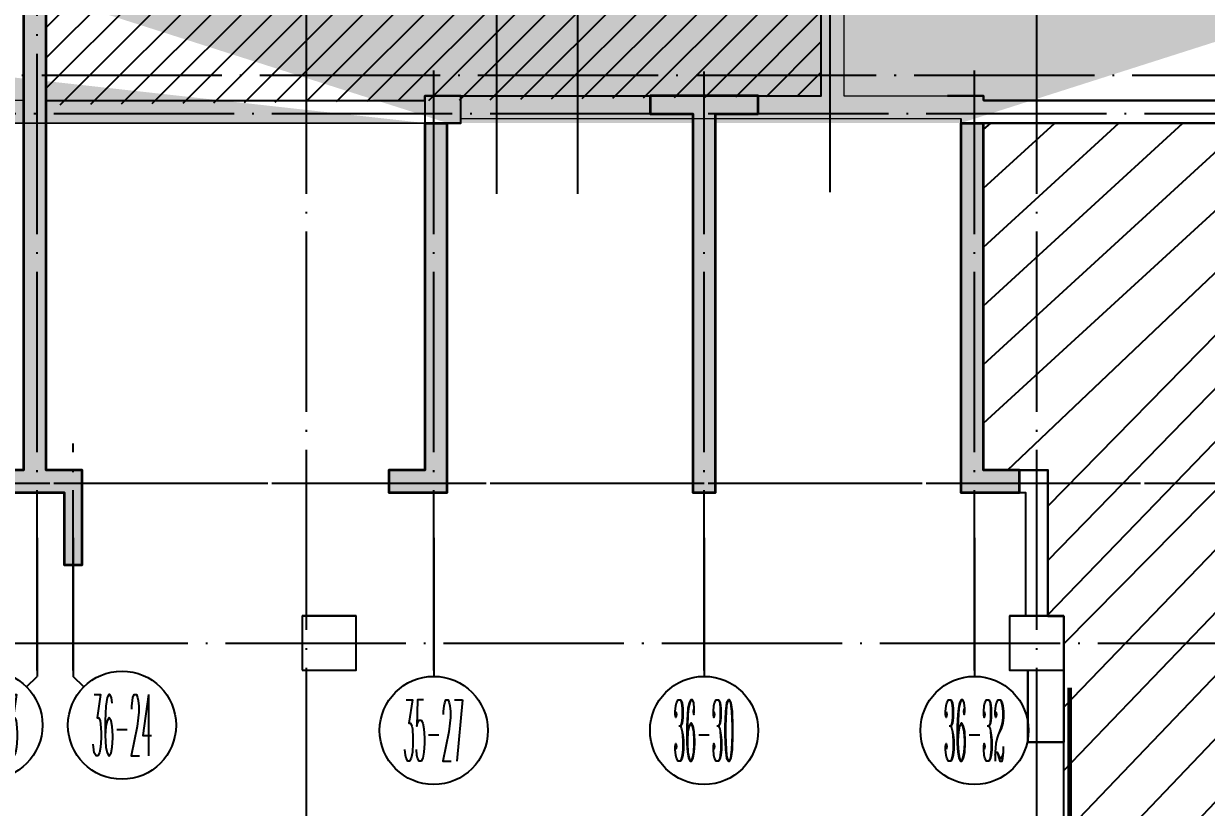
# Model space of a CAD drawing. Extents: x 115549 to 768939, y -502199 to 402497.
# Drawn here: x 417143 to 430266, y -378344 to -369650 of the extents above; entities that cross this region are included whole.
import ezdxf
from ezdxf.enums import TextEntityAlignment as Align

# ---------------------------------------------------------------- set-up
doc = ezdxf.new("R2010")
doc.units = 0
doc.header["$LTSCALE"] = 1000
doc.header["$MEASUREMENT"] = 0
doc.linetypes.add('DASH', pattern=[0.35, 0.25, -0.1])
doc.linetypes.add('DOTE', pattern=[2.4200000000000004, 2, -0.2, 0.02, -0.2])
for name, color, linetype in [('AXIS', 3, 'Continuous'), ('AXIS_TEXT', 7, 'Continuous'), ('COLUMN', 9, 'Continuous'), ('DOTE', 16, 'DOTE')]:
    doc.layers.add(name, color=color, linetype=linetype)
for name, color, linetype, lineweight in [('renWALL', 8, 'Continuous', 9), ('WALL', 150, 'Continuous', 30), ('主楼剪力墙', 212, 'Continuous', 5), ('砼墙', 3, 'Continuous', 35)]:
    doc.layers.add(name, color=color, linetype=linetype, lineweight=lineweight)
doc.styles.add('_TCH_AXIS', font='COMPLEX', dxfattribs={"bigfont": 'GBCBIG'})
doc.styles.add('COMPLEX', font='COMPLEX')

# ---------------------------------------------------------------- blocks, each defined once
blk = doc.blocks.new('qiangzh3333')
at = {"layer": 'COLUMN', "color": 8}
for points in [[(503226210.929472, 3697133766.18678), (503226610.929472, 3697133766.18678), (503226610.929472, 3697134066.18678), (503226210.929472, 3697134066.18678)], [(503224851.038847, 3697127696.178967), (503225451.038847, 3697127696.178967), (503225451.038847, 3697128296.178967), (503224851.038847, 3697128296.178967)]]:
    blk.add_lwpolyline(points, close=True, dxfattribs=at)
for points in [[(503232160.9138471, 3697133816.179455), (503232160.9138471, 3697133766.186779), (503232160.9154299, 3697133766.18678), (503232160.9154299, 3697129666.179456), (503232876.0353444, 3697129666.179456), (503232876.0353444, 3697128296.178967)], [(503233301.038847, 3697128296.178968), (503232701.038847, 3697128296.178967), (503232701.038847, 3697127696.178967), (503233301.038847, 3697127696.178967)]]:
    blk.add_lwpolyline(points, dxfattribs=at)
at = {"layer": 'renWALL', "color": 8}
for points in [[(503226610.929472, 3697134066.179456), (503230610.9146997, 3697134066.179456), (503230610.9146997, 3697135916.178967), (503230860.9146997, 3697135916.178967), (503230860.9146997, 3697134066.179456), (503232010.9154299, 3697134066.179456)], [(503219810.9294721, 3697133766.179456), (503221910.9154276, 3697133766.179456), (503226210.9154299, 3697133766.179456), (503226210.9154299, 3697134016.179456), (503222010.9154298, 3697134016.179456), (503222010.9154484, 3697135266.18678), (503222010.929472, 3697135266.18678), (503222010.929472, 3697135766.18678), (503221610.929472, 3697135766.18678), (503221610.929472, 3697135266.18678), (503221760.9154484, 3697135266.18678), (503221760.9154298, 3697134016.179456), (503219810.9294721, 3697134016.179456)], [(503226610.929472, 3697133816.179456), (503230710.9146997, 3697133816.179456), (503232160.91543, 3697133816.179455)]]:
    blk.add_lwpolyline(points, dxfattribs=at)
at = {"layer": 'WALL', "color": 8}
for points in [[(503238360.9153665, 3697131219.348704), (503236860.9150647, 3697131219.34862), (503236860.9150649, 3697134016.179456), (503232410.913847, 3697134016.179456), (503232410.913847, 3697134066.18678), (503232010.913847, 3697134066.18678)], [(503249326.0352267, 3697133996.178967), (503249326.0353502, 3697131863.26187), (503246210.9873332, 3697131863.26187), (503243460.9873332, 3697131863.26187), (503241251.1076127, 3697131863.26187), (503241251.1076127, 3697129666.179829), (503240160.9154319, 3697129666.179439), (503240160.9154153, 3697130969.348805), (503238610.915375, 3697130969.348718), (503236610.9150647, 3697130969.348606), (503236610.9150649, 3697133766.179456), (503232410.9154299, 3697133766.179456), (503232410.9154299, 3697129916.179456), (503233126.0353444, 3697129916.179456), (503233126.0353444, 3697128296.178967), (503233301.038847, 3697128296.178967), (503233301.038847, 3697127696.178967), (503233301.0353444, 3697127696.178967), (503233301.0353444, 3697126896.178967), (503232901.0353444, 3697126896.178967), (503232901.0353444, 3697127696.178967)]]:
    blk.add_lwpolyline(points, dxfattribs=at)
blk = doc.blocks.new('zhuloujlqtiangchong')
at = {"layer": '主楼剪力墙'}
h = blk.add_hatch(color=253, dxfattribs=at)
h.dxf.hatch_style = 1
h.paths.add_polyline_path([(826057.1114265919, 609470.9931564331), (826057.1114265919, 607820.9931564331), (826057.1114265919, 605270.9931564331), (826307.1114265919, 605270.9931564331), (826307.1114265919, 607820.9931564331), (826307.1114265919, 609470.9931564331), (826782.1114265919, 609470.9931564331), (826782.1114265919, 609670.9931564331), (826182.1114265919, 609670.9931564331), (825582.1114265919, 609670.9931564331), (825582.1114265919, 609470.9931564331)], flags=17)
h.paths.add_polyline_path([(822782.1114265919, 611270.9931564331), (822782.1114265919, 611420.9931564331), (824882.1114265919, 611420.9931564331), (824882.1114265919, 612070.9931564331), (824682.1114265919, 612070.9931564331), (824682.1114265919, 611620.9931564331), (822482.1114265919, 611620.9931564331), (822482.1114265919, 611270.9931564331), (822482.1114265919, 611020.9931564331), (822782.1114265919, 611020.9931564331)])
h.paths.add_polyline_path([(829882.1114265919, 617220.9931564331), (828432.1109634042, 617220.9931564331), (827732.1114265919, 617220.9867229462), (827732.1114265919, 618010.9853439331), (824632.1114265919, 618010.9853439331), (824632.1114265919, 617220.9867229462), (823932.11188972, 617220.9931564331), (822482.1114265919, 617220.9931564331), (822482.1114265919, 616870.9931564331), (822482.1114265919, 615770.9931564331), (822082.1114265919, 615770.9931564331), (822082.1114265919, 615520.9931564331), (822732.1114265919, 615520.9931564331), (822732.1114265919, 616970.9931564331), (823932.1107445359, 616970.9931564331), (824632.1114265919, 616970.9867229462), (824632.1114265919, 615320.9931564331), (824882.1114265919, 615320.9931564331), (824882.1114265919, 617120.9853439331), (824882.1114265919, 617760.9853439331), (827482.1114265919, 617760.9853439331), (827482.1114265919, 617120.9853439331), (827482.1114265919, 615320.9931564331), (827732.1114265919, 615320.9931564331), (827732.1114265919, 616970.9867229462), (828432.1121085882, 616970.9931564331), (829632.1114265919, 616970.9931564331), (829632.1114265919, 616870.9931564331), (829632.1114265919, 615520.9931564331), (830282.1114265919, 615520.9931564331), (830282.1114265919, 615770.9931564331), (829882.1114265919, 615770.9931564331), (829882.1114265919, 616870.9931564331)])
h.paths.add_polyline_path([(829882.1114265919, 611270.9931564331), (829882.1114265919, 611620.9931564331), (828382.1114265919, 611620.9931564331), (827682.1114265919, 611620.9931564331), (827682.1114265919, 611920.9931564331), (827482.1114265919, 611920.9931564331), (827482.1114265919, 611420.9931564331), (828382.1114265919, 611420.9931564331), (829582.1114265919, 611420.9931564331), (829582.1114265919, 611270.9931564331), (829582.1114265919, 611020.9931564331), (829882.1114265919, 611020.9931564331)])
h.paths.add_polyline_path([(833182.1114265919, 615520.9931564331), (833532.1114265919, 615520.9931564331), (833532.1114265919, 615770.9931564331), (832932.1114265919, 615770.9931564331), (832932.1114265919, 614020.9931564331), (833182.1114265919, 614020.9931564331)])
h.paths.add_polyline_path([(838182.1114265919, 611170.9931564331), (838182.1114265919, 609620.9931564331), (837182.1114265919, 609620.9931564331), (837182.1114265919, 609370.9931564331), (838282.1114265919, 609370.9931564331), (839382.1114265919, 609370.9931564331), (839382.1114265919, 609620.9931564331), (838382.1114265919, 609620.9931564331), (838382.1114265919, 611170.9931564331), (838582.1114265919, 611170.9931564331), (838582.1114265919, 611370.9931564331), (838282.1114265919, 611370.9931564331), (837982.1114265919, 611370.9931564331), (837982.1114265919, 611170.9931564331)])
h.paths.add_polyline_path([(837282.1114265919, 605270.9931564331), (837282.1114265919, 607020.9931564331), (837082.1114265919, 607020.9931564331), (837082.1114265919, 605520.9931564331), (836682.1114265919, 605520.9931564331), (836682.1114265919, 605270.9931564331)], flags=17)
h.paths.add_polyline_path([(818832.1114265919, 615770.9931564331), (818832.1114265919, 615520.9931564331), (819182.1114265919, 615520.9931564331), (819182.1114265919, 614020.9931564331), (819432.1114265919, 614020.9931564331), (819432.1114265919, 615770.9931564331)])
h.paths.add_polyline_path([(854082.0958015919, 617220.9931564331), (852632.0958015919, 617220.9931564331), (851932.0958015919, 617220.9931564331), (851932.0958015919, 618010.9931564331), (848832.0958015919, 618010.9931564331), (848832.0958015919, 617220.9931564331), (848132.1114265919, 617220.9931564331), (846682.1114265919, 617220.9931564331), (846682.1114265919, 616870.9931564331), (846682.1114265919, 615770.9931564331), (846282.1114265919, 615770.9931564331), (846282.1114265919, 615520.9931564331), (846932.1114265919, 615520.9931564331), (846932.1114265919, 616970.9931564331), (848132.1114265919, 616970.9931564331), (848832.0958015919, 616970.9931564331), (848832.0958015919, 615320.9931564331), (849082.0958015919, 615320.9931564331), (849082.0958015919, 617120.9931564331), (849082.0958015919, 617760.9931564331), (851682.0958015919, 617760.9931564331), (851682.0958015919, 617120.9931564331), (851682.0958015919, 615320.9931564331), (851932.0958015919, 615320.9931564331), (851932.0958015919, 616970.9931564331), (852632.0958015919, 616970.9931564331), (853832.0958015919, 616970.9931564331), (853832.0958015919, 615520.9931564331), (854482.0958015919, 615520.9931564331), (854482.0958015919, 615770.9931564331), (854082.0958015919, 615770.9931564331), (854082.0958015919, 616870.9931564331)])
h.paths.add_polyline_path([(848182.1114265919, 611420.9931564331), (849082.0958015919, 611420.9931564331), (849082.0958015919, 611920.9931564331), (848882.0958015919, 611920.9931564331), (848882.0958015919, 611620.9931564331), (848182.1114265919, 611620.9931564331), (846682.1114265919, 611620.9931564331), (846682.1114265919, 611270.9931564331), (846682.1114265919, 611020.9931564331), (846982.1114265919, 611020.9931564331), (846982.1114265919, 611270.9931564331), (846982.1114265919, 611420.9931564331)])
h.paths.add_polyline_path([(843032.1114265919, 615770.9931564331), (843032.1114265919, 615520.9931564331), (843382.1114265919, 615520.9931564331), (843382.1114265919, 614020.9931564331), (843632.1114265919, 614020.9931564331), (843632.1114265919, 615770.9931564331)])
h.paths.add_polyline_path([(839882.1114265919, 605270.9931564331), (839882.1114265919, 605520.9931564331), (839482.1114265919, 605520.9931564331), (839482.1114265919, 607020.9931564331), (839282.1114265919, 607020.9931564331), (839282.1114265919, 605270.9931564331)], flags=17)
h.paths.add_polyline_path([(850982.0958015919, 609470.9931564331), (850982.0958015919, 609670.9931564331), (850382.0958015919, 609670.9931564331), (849782.0958015919, 609670.9931564331), (849782.0958015919, 609470.9931564331), (850257.0958015919, 609470.9931564331), (850257.0958015919, 607820.9931564331), (850257.0958015919, 605270.9931564331), (850507.0958015919, 605270.9931564331), (850507.0958015919, 607820.9931564331), (850507.0958015919, 609470.9931564331)], flags=17)
h.paths.add_polyline_path([(854082.0958015919, 611270.9931564331), (854082.0958015919, 611620.9931564331), (851882.0958015919, 611620.9931564331), (851882.0958015919, 612070.9931564331), (851682.0958015919, 612070.9931564331), (851682.0958015919, 611420.9931564331), (853782.0958015919, 611420.9931564331), (853782.0958015919, 611270.9931564331), (853782.0958015919, 611020.9931564331), (854082.0958015919, 611020.9931564331)])
h.paths.add_polyline_path([(857382.0958015919, 615520.9931564331), (857732.0958015919, 615520.9931564331), (857732.0958015919, 615770.9931564331), (857132.0958015919, 615770.9931564331), (857132.0958015919, 614020.9931564331), (857382.0958015919, 614020.9931564331)])
h.paths.add_polyline_path([(838157.1114265919, 615520.9931564331), (838157.1114265919, 613870.9931564331), (838407.1114265919, 613870.9931564331), (838407.1114265919, 615520.9931564331), (839182.1114265919, 615520.9931564331), (839182.1114265919, 615770.9931564331), (837382.1114265919, 615770.9931564331), (837382.1114265919, 615520.9931564331)])
edge = h.paths.add_edge_path()
edge.add_line((823082.1114265919, 609370.9931564331), (823082.1114265919, 605520.9931564331))
edge.add_line((823082.1114265919, 605520.9931564331), (822682.1114265919, 605520.9931564331))
edge.add_line((822682.1114265919, 605520.9931564331), (822682.1114265919, 605270.9931564331))
edge.add_line((822682.1114265919, 605270.9931564331), (823332.1114265919, 605270.9931564331))
edge.add_line((823332.1114265919, 605270.9931564331), (823332.1114265919, 609370.9931564331))
edge.add_line((829032.1114265919, 609370.9931564331), (829032.1114265919, 605270.9931564331))
edge.add_line((829032.1114265919, 605270.9931564331), (829682.1114265919, 605270.9931564331))
edge.add_line((829682.1114265919, 605270.9931564331), (829682.1114265919, 605520.9931564331))
edge.add_line((829682.1114265919, 605520.9931564331), (829282.1114265919, 605520.9931564331))
edge.add_line((829282.1114265919, 605520.9931564331), (829282.1114265919, 609370.9931564331))
edge.add_line((833482.1114265919, 610870.9931564331), (833482.1114265919, 609470.9931564331))
edge.add_line((833482.1114265919, 609470.9931564331), (833482.1114265919, 607020.9931564331))
edge.add_line((833482.1114265919, 607020.9931564331), (833482.1114265919, 605520.9931564331))
edge.add_line((833482.1114265919, 605520.9931564331), (833182.1114265919, 605520.9931564331))
edge.add_line((833182.1114265919, 605520.9931564331), (832032.1114265919, 605520.9931564331))
edge.add_line((832032.1114265919, 605520.9931564331), (832032.1114265919, 605270.9931564331))
edge.add_line((832032.1114265919, 605270.9931564331), (833082.1114265919, 605270.9931564331))
edge.add_line((833082.1114265919, 605270.9931564331), (833082.1114265919, 604470.9931564331))
edge.add_line((833082.1114265919, 604470.9931564331), (833282.1114265919, 604470.9931564331))
edge.add_line((833282.1114265919, 604470.9931564331), (833282.1114265919, 605270.9931564331))
edge.add_line((833282.1114265919, 605270.9931564331), (833582.1114265919, 605270.9931564331))
edge.add_line((833582.1114265919, 605270.9931564331), (834082.1114265919, 605270.9931564331))
edge.add_line((834082.1114265919, 605270.9931564331), (834082.1114265919, 605520.9931564331))
edge.add_line((834082.1114265919, 605520.9931564331), (833732.1114265919, 605520.9931564331))
edge.add_line((833732.1114265919, 605520.9931564331), (833732.1114265919, 607020.9931564331))
edge.add_line((833732.1114265919, 607020.9931564331), (833732.1114265919, 609470.9931564331))
edge.add_line((833732.1114265919, 609470.9931564331), (833732.1114265919, 610870.9931564331))
edge.add_line((847282.1114265919, 609370.9931564331), (847282.1114265919, 605520.9931564331))
edge.add_line((847282.1114265919, 605520.9931564331), (846882.1114265919, 605520.9931564331))
edge.add_line((846882.1114265919, 605520.9931564331), (846882.1114265919, 605270.9931564331))
edge.add_line((846882.1114265919, 605270.9931564331), (847532.1114265919, 605270.9931564331))
edge.add_line((847532.1114265919, 605270.9931564331), (847532.1114265919, 609370.9931564331))
edge.add_line((842832.1114265919, 610870.9931564331), (842832.1114265919, 609470.9931564331))
edge.add_line((842832.1114265919, 609470.9931564331), (842832.1114265919, 607020.9931564331))
edge.add_line((842832.1114265919, 607020.9931564331), (842832.1114265919, 605520.9931564331))
edge.add_line((842832.1114265919, 605520.9931564331), (842482.1114265919, 605520.9931564331))
edge.add_line((842482.1114265919, 605520.9931564331), (842482.1114265919, 605270.9931564331))
edge.add_line((842482.1114265919, 605270.9931564331), (842982.1114265919, 605270.9931564331))
edge.add_line((842982.1114265919, 605270.9931564331), (843282.1114265919, 605270.9931564331))
edge.add_line((843282.1114265919, 605270.9931564331), (843282.1114265919, 604470.9931564331))
edge.add_line((843282.1114265919, 604470.9931564331), (843482.1114265919, 604470.9931564331))
edge.add_line((843482.1114265919, 604470.9931564331), (843482.1114265919, 605520.9931564331))
edge.add_line((843482.1114265919, 605520.9931564331), (843082.1114265919, 605520.9931564331))
edge.add_line((843082.1114265919, 605520.9931564331), (843082.1114265919, 607020.9931564331))
edge.add_line((843082.1114265919, 607020.9931564331), (843082.1114265919, 609470.9931564331))
edge.add_line((843082.1114265919, 609470.9931564331), (843082.1114265919, 610870.9931564331))
edge.add_line((857682.0958015919, 610870.9931564331), (857682.0958015919, 609470.9931564331))
edge.add_line((857682.0958015919, 609470.9931564331), (857682.0958015919, 607020.9931564331))
edge.add_line((857682.0958015919, 607020.9931564331), (857682.0958015919, 605520.9931564331))
edge.add_line((857682.0958015919, 605520.9931564331), (857382.0958015919, 605520.9931564331))
edge.add_line((857382.0958015919, 605520.9931564331), (856332.0958015919, 605520.9931564331))
edge.add_line((856332.0958015919, 605520.9931564331), (856332.0958015919, 605270.9931564331))
edge.add_line((856332.0958015919, 605270.9931564331), (857282.0958015919, 605270.9931564331))
edge.add_line((857282.0958015919, 605270.9931564331), (857282.0958015919, 604470.9931564331))
edge.add_line((857282.0958015919, 604470.9931564331), (857482.0958015919, 604470.9931564331))
edge.add_line((857482.0958015919, 604470.9931564331), (857482.0958015919, 605270.9931564331))
edge.add_line((857482.0958015919, 605270.9931564331), (857782.0958015919, 605270.9931564331))
edge.add_line((857782.0958015919, 605270.9931564331), (858282.0958015919, 605270.9931564331))
edge.add_line((858282.0958015919, 605270.9931564331), (858282.0958015919, 605520.9931564331))
edge.add_line((858282.0958015919, 605520.9931564331), (857932.0958015919, 605520.9931564331))
edge.add_line((857932.0958015919, 605520.9931564331), (857932.0958015919, 607020.9931564331))
edge.add_line((857932.0958015919, 607020.9931564331), (857932.0958015919, 609470.9931564331))
edge.add_line((857932.0958015919, 609470.9931564331), (857932.0958015919, 610870.9931564331))
edge.add_line((853232.0958015919, 609370.9931564331), (853232.0958015919, 605270.9931564331))
edge.add_line((853232.0958015919, 605270.9931564331), (853882.0958015919, 605270.9931564331))
edge.add_line((853882.0958015919, 605270.9931564331), (853882.0958015919, 605520.9931564331))
edge.add_line((853882.0958015919, 605520.9931564331), (853482.0958015919, 605520.9931564331))
edge.add_line((853482.0958015919, 605520.9931564331), (853482.0958015919, 609370.9931564331))
h.paths.add_polyline_path([(861232.0958016515, 608024.1550278664), (861482.0958015323, 608024.1550273895), (861482.0958015919, 609370.9931564331), (862582.0958015919, 609370.9931564331), (862582.0958015919, 615770.9931564331), (861582.0958015919, 615770.9931564331), (861582.0958015919, 615520.9931564331), (862332.0958015919, 615520.9931564331), (862332.0958015919, 609620.9931564331), (861232.0958015919, 609620.9931564331), (861232.0958015919, 609570.9931564331), (860832.0958015919, 609570.9931564331), (860832.0958015919, 609370.9931564331), (861232.0958015919, 609370.9931564331)])
h.paths.add_polyline_path([(861482.0958015919, 607224.1550264359), (861232.0958016515, 607224.1550273895), (861232.0958015919, 605520.9931564331), (860882.0958015919, 605520.9931564331), (860882.0958015919, 605270.9931564331), (861482.0958015919, 605270.9931564331)])
h.paths.add_polyline_path([(815082.1114265919, 609120.9858341217), (815332.1114265919, 609120.9858341217), (815332.1114265919, 609370.9931564331), (815732.1114265919, 609370.9931564331), (815732.1114265919, 609570.9931564331), (815332.1114265919, 609570.9931564331), (815332.1114265919, 609620.9931564331), (814232.1114265919, 609620.9931564331), (814232.1114265919, 615520.9931564331), (814982.1114265919, 615520.9931564331), (814982.1114265919, 615770.9931564331), (813982.1114265919, 615770.9931564331), (813982.1114265919, 609370.9931564331), (815082.1114265919, 609370.9931564331)])
h.paths.add_polyline_path([(815332.1114265919, 608120.9858341217), (815082.1114266515, 608120.9858341217), (815082.1114265919, 605270.9931564331), (815682.1114265919, 605270.9931564331), (815682.1114265919, 605520.9931564331), (815332.1114265919, 605520.9931564331)])
h.paths.add_polyline_path([(818882.1114265919, 608120.9858341217), (818632.1114266515, 608120.9858341217), (818632.1114265919, 605520.9931564331), (818282.1114265919, 605520.9931564331), (818282.1114265919, 605270.9931564331), (819082.1114265919, 605270.9931564331), (819082.1114265919, 604470.9931564331), (819282.1114265919, 604470.9931564331), (819282.1114265919, 605520.9931564331), (818882.1114265919, 605520.9931564331)])
h.paths.add_polyline_path([(818632.1114265919, 609120.9858341217), (818882.1114265323, 609120.9858341217), (818882.1114265919, 610870.9931564331), (818632.1114265919, 610870.9931564331)])
h = blk.add_hatch(color=253, dxfattribs=at)
h.dxf.hatch_style = 1
h.paths.add_polyline_path([(826057.1114265919, 609470.9931564331), (826057.1114265919, 607820.9931564331), (826057.1114265919, 605270.9931564331), (826307.1114265919, 605270.9931564331), (826307.1114265919, 607820.9931564331), (826307.1114265919, 609470.9931564331), (826782.1114265919, 609470.9931564331), (826782.1114265919, 609670.9931564331), (826182.1114265919, 609670.9931564331), (825582.1114265919, 609670.9931564331), (825582.1114265919, 609470.9931564331)])
h.paths.add_polyline_path([(822782.1114265919, 611270.9931564331), (822782.1114265919, 611420.9931564331), (824882.1114265919, 611420.9931564331), (824882.1114265919, 612070.9931564331), (824682.1114265919, 612070.9931564331), (824682.1114265919, 611620.9931564331), (822482.1114265919, 611620.9931564331), (822482.1114265919, 611270.9931564331), (822482.1114265919, 611020.9931564331), (822782.1114265919, 611020.9931564331)])
h.paths.add_polyline_path([(829882.1114265919, 611270.9931564331), (829882.1114265919, 611620.9931564331), (828382.1114265919, 611620.9931564331), (827682.1114265919, 611620.9931564331), (827682.1114265919, 611920.9931564331), (827482.1114265919, 611920.9931564331), (827482.1114265919, 611420.9931564331), (828382.1114265919, 611420.9931564331), (829582.1114265919, 611420.9931564331), (829582.1114265919, 611270.9931564331), (829582.1114265919, 611020.9931564331), (829882.1114265919, 611020.9931564331)])
h.paths.add_polyline_path([(838182.1114265919, 611170.9931564331), (838182.1114265919, 609620.9931564331), (837182.1114265919, 609620.9931564331), (837182.1114265919, 609370.9931564331), (838282.1114265919, 609370.9931564331), (839382.1114265919, 609370.9931564331), (839382.1114265919, 609620.9931564331), (838382.1114265919, 609620.9931564331), (838382.1114265919, 611170.9931564331), (838582.1114265919, 611170.9931564331), (838582.1114265919, 611370.9931564331), (838282.1114265919, 611370.9931564331), (837982.1114265919, 611370.9931564331), (837982.1114265919, 611170.9931564331)])
h.paths.add_polyline_path([(837282.1114265919, 605270.9931564331), (837282.1114265919, 607020.9931564331), (837082.1114265919, 607020.9931564331), (837082.1114265919, 605520.9931564331), (836682.1114265919, 605520.9931564331), (836682.1114265919, 605270.9931564331)])
h.paths.add_polyline_path([(848182.1114265919, 611420.9931564331), (849082.0958015919, 611420.9931564331), (849082.0958015919, 611920.9931564331), (848882.0958015919, 611920.9931564331), (848882.0958015919, 611620.9931564331), (848182.1114265919, 611620.9931564331), (846682.1114265919, 611620.9931564331), (846682.1114265919, 611270.9931564331), (846682.1114265919, 611020.9931564331), (846982.1114265919, 611020.9931564331), (846982.1114265919, 611270.9931564331), (846982.1114265919, 611420.9931564331)])
h.paths.add_polyline_path([(839882.1114265919, 605270.9931564331), (839882.1114265919, 605520.9931564331), (839482.1114265919, 605520.9931564331), (839482.1114265919, 607020.9931564331), (839282.1114265919, 607020.9931564331), (839282.1114265919, 605270.9931564331)])
h.paths.add_polyline_path([(850982.0958015919, 609470.9931564331), (850982.0958015919, 609670.9931564331), (850382.0958015919, 609670.9931564331), (849782.0958015919, 609670.9931564331), (849782.0958015919, 609470.9931564331), (850257.0958015919, 609470.9931564331), (850257.0958015919, 607820.9931564331), (850257.0958015919, 605270.9931564331), (850507.0958015919, 605270.9931564331), (850507.0958015919, 607820.9931564331), (850507.0958015919, 609470.9931564331)])
h.paths.add_polyline_path([(854082.0958015919, 611270.9931564331), (854082.0958015919, 611620.9931564331), (851882.0958015919, 611620.9931564331), (851882.0958015919, 612070.9931564331), (851682.0958015919, 612070.9931564331), (851682.0958015919, 611420.9931564331), (853782.0958015919, 611420.9931564331), (853782.0958015919, 611270.9931564331), (853782.0958015919, 611020.9931564331), (854082.0958015919, 611020.9931564331)])
h.paths.add_polyline_path([(857682.0958015919, 610870.9931564331), (857932.0958015919, 610870.9931564331), (857932.0958015919, 609470.9931564331), (857932.0958015919, 607020.9931564331), (857932.0958015919, 605520.9931564331), (858282.0958015919, 605520.9931564331), (858282.0958015919, 605270.9931564331), (857782.0958015919, 605270.9931564331), (857482.0958015919, 605270.9931564331), (857482.0958015919, 604470.9931564331), (857282.0958015919, 604470.9931564331), (857282.0958015919, 605270.9931564331), (856332.0958015919, 605270.9931564331), (856332.0958015919, 605520.9931564331), (857382.0958015919, 605520.9931564331), (857682.0958015919, 605520.9931564331), (857682.0958015919, 607020.9931564331), (857682.0958015919, 609470.9931564331)])
h.paths.add_polyline_path([(853232.0958015919, 609370.9931564331), (853482.0958015919, 609370.9931564331), (853482.0958015919, 605520.9931564331), (853882.0958015919, 605520.9931564331), (853882.0958015919, 605270.9931564331), (853232.0958015919, 605270.9931564331)])
h.paths.add_polyline_path([(847282.1114265919, 609370.9931564331), (847532.1114265919, 609370.9931564331), (847532.1114265919, 605270.9931564331), (846882.1114265919, 605270.9931564331), (846882.1114265919, 605520.9931564331), (847282.1114265919, 605520.9931564331)])
h.paths.add_polyline_path([(842832.1114265919, 610870.9931564331), (843082.1114265919, 610870.9931564331), (843082.1114265919, 609470.9931564331), (843082.1114265919, 607020.9931564331), (843082.1114265919, 605520.9931564331), (843482.1114265919, 605520.9931564331), (843482.1114265919, 604470.9931564331), (843282.1114265919, 604470.9931564331), (843282.1114265919, 605270.9931564331), (842982.1114265919, 605270.9931564331), (842482.1114265919, 605270.9931564331), (842482.1114265919, 605520.9931564331), (842832.1114265919, 605520.9931564331), (842832.1114265919, 607020.9931564331), (842832.1114265919, 609470.9931564331)])
h.paths.add_polyline_path([(833482.1114265919, 610870.9931564331), (833732.1114265919, 610870.9931564331), (833732.1114265919, 609470.9931564331), (833732.1114265919, 607020.9931564331), (833732.1114265919, 605520.9931564331), (834082.1114265919, 605520.9931564331), (834082.1114265919, 605270.9931564331), (833582.1114265919, 605270.9931564331), (833282.1114265919, 605270.9931564331), (833282.1114265919, 604470.9931564331), (833082.1114265919, 604470.9931564331), (833082.1114265919, 605270.9931564331), (832032.1114265919, 605270.9931564331), (832032.1114265919, 605520.9931564331), (833182.1114265919, 605520.9931564331), (833482.1114265919, 605520.9931564331), (833482.1114265919, 607020.9931564331), (833482.1114265919, 609470.9931564331)])
h.paths.add_polyline_path([(829032.1114265919, 609370.9931564331), (829282.1114265919, 609370.9931564331), (829282.1114265919, 605520.9931564331), (829682.1114265919, 605520.9931564331), (829682.1114265919, 605270.9931564331), (829032.1114265919, 605270.9931564331)])
h.paths.add_polyline_path([(823082.1114265919, 609370.9931564331), (823332.1114265919, 609370.9931564331), (823332.1114265919, 605270.9931564331), (822682.1114265919, 605270.9931564331), (822682.1114265919, 605520.9931564331), (823082.1114265919, 605520.9931564331)])
blk = doc.blocks.new('_AXISO')
blk.add_circle((0, 0), 0.5)
at = {"layer": 'AXIS_TEXT', "style": 'COMPLEX', "width": 1.041666666666667}
blk.add_attdef('A', text='', height=0.56, dxfattribs=at).set_placement((-0.25, -0.28), (0.25, -0.28), align=Align.FIT)
blk = doc.blocks.new('36-8')
at = {"layer": 'AXIS'}
for p, q in [((2307503.267718991, -1099329.844823387), (2307503.267718989, -1100868.143800153)), ((2307903.267718991, -1099329.844823388), (2307903.267718989, -1100868.143800154)), ((2311903.267718992, -1099329.844823387), (2311903.26771899, -1100868.143800153)), ((2314903.267718992, -1099329.844823387), (2314903.26771899, -1100868.143800153)), ((2317903.267718992, -1099329.844823387), (2317903.26771899, -1100868.143800153)), ((2307386.110431463, -1100985.301087679), (2307503.267718989, -1100868.143800153)), ((2308020.425006514, -1100985.301087679), (2307903.267718989, -1100868.143800154))]:
    blk.add_line(p, q, dxfattribs=at)
ref = blk.add_blockref('_AXISO', (2306961.846362751, -1101409.56515639), dxfattribs=dict(at, xscale=1200, yscale=1200, zscale=1200))
ref.add_attrib('A', '36-23', dxfattribs={"layer": 'AXIS_TEXT', "height": 678.8225099390856, "style": '_TCH_AXIS', "width": 0.2121212121211387}).set_placement((2306622.435107782, -1101748.97641136), (2307301.25761772, -1101748.97641136), align=Align.FIT)
ref = blk.add_blockref('_AXISO', (2308444.689075226, -1101409.565156391), dxfattribs=dict(at, xscale=1200, yscale=1200, zscale=1200))
ref.add_attrib('A', '36-24', dxfattribs={"layer": 'AXIS_TEXT', "height": 678.8225099390856, "style": '_TCH_AXIS', "width": 0.2079207920791359}).set_placement((2308105.277820257, -1101748.976411361), (2308784.100330195, -1101748.976411361), align=Align.FIT)
ref = blk.add_blockref('_AXISO', (2311903.26771899, -1101468.143800153), dxfattribs=dict(at, xscale=1200, yscale=1200, zscale=1200))
ref.add_attrib('A', '35-27', dxfattribs={"layer": 'AXIS_TEXT', "height": 678.8225099390856, "style": '_TCH_AXIS', "width": 0.2121212121211388}).set_placement((2311563.856464021, -1101807.555055123), (2312242.67897396, -1101807.555055123), align=Align.FIT)
ref = blk.add_blockref('_AXISO', (2314903.26771899, -1101468.143800153), dxfattribs=dict(at, xscale=1200, yscale=1200, zscale=1200))
ref.add_attrib('A', '36-30', dxfattribs={"layer": 'AXIS_TEXT', "height": 678.8225099390856, "style": '_TCH_AXIS', "width": 0.2142857142856402}).set_placement((2314563.856464021, -1101807.555055123), (2315242.67897396, -1101807.555055123), align=Align.FIT)
ref = blk.add_blockref('_AXISO', (2317903.26771899, -1101468.143800153), dxfattribs=dict(at, xscale=1200, yscale=1200, zscale=1200))
ref.add_attrib('A', '36-32', dxfattribs={"layer": 'AXIS_TEXT', "height": 678.8225099390856, "style": '_TCH_AXIS', "width": 0.2142857142856401}).set_placement((2317563.856464021, -1101807.555055123), (2318242.67897396, -1101807.555055123), align=Align.FIT)
blk = doc.blocks.new('gangjinhunningtuqiang')
at = {"layer": '砼墙', "color": 8}
for p, q in [((847282.1114265919, 609370.9931564331), (847532.1114265919, 609370.9931564331)), ((853232.0958015919, 609370.9931564331), (853482.0958015919, 609370.9931564331))]:
    blk.add_line(p, q, dxfattribs=at)
for points in [[(842832.1114265919, 610870.9931564331), (842832.1114265919, 609470.9931564331), (842832.1114265919, 607020.9931564331), (842832.1114265919, 605520.9931564331), (842482.1114265919, 605520.9931564331), (842482.1114265919, 605270.9931564331), (842982.1114265919, 605270.9931564331), (843282.1114265919, 605270.9931564331), (843282.1114265919, 604470.9931564331), (843482.1114265919, 604470.9931564331), (843482.1114265919, 605520.9931564331), (843082.1114265919, 605520.9931564331), (843082.1114265919, 607020.9931564331), (843082.1114265919, 609470.9931564331), (843082.1114265919, 610870.9931564331)], [(847282.1114265919, 609370.9931564331), (847282.1114265919, 605520.9931564331), (846882.1114265919, 605520.9931564331), (846882.1114265919, 605270.9931564331), (847532.1114265919, 605270.9931564331), (847532.1114265919, 609370.9931564331)], [(853232.0958015919, 609370.9931564331), (853232.0958015919, 605270.9931564331), (853882.0958015919, 605270.9931564331), (853882.0958015919, 605520.9931564331), (853482.0958015919, 605520.9931564331), (853482.0958015919, 609370.9931564331)]]:
    blk.add_lwpolyline(points, dxfattribs=at)
blk.add_lwpolyline([(850982.0958015919, 609470.9931564331), (850982.0958015919, 609670.9931564331), (850382.0958015919, 609670.9931564331), (849782.0958015919, 609670.9931564331), (849782.0958015919, 609470.9931564331), (850257.0958015919, 609470.9931564331), (850257.0958015919, 607820.9931564331), (850257.0958015919, 605270.9931564331), (850507.0958015919, 605270.9931564331), (850507.0958015919, 607820.9931564331), (850507.0958015919, 609470.9931564331)], close=True, dxfattribs=at)
blk = doc.blocks.new('saaaa')
at = {"layer": 'COLUMN', "color": 8}
for p, q in [((504894299.7354043, 3696194863.324012), (504893899.7354043, 3696194863.324012)), ((504893899.7354043, 3696194863.324012), (504893899.7354043, 3696194563.324012)), ((504894299.7354043, 3696194563.324012), (504894299.7354043, 3696194863.324012)), ((504893899.7354043, 3696194563.324012), (504894299.7354043, 3696194563.324012)), ((504899849.7197794, 3696194613.316687), (504899849.7197794, 3696194563.324011)), ((504899849.7197794, 3696194563.324011), (504899849.7213622, 3696194563.324012)), ((504899849.7213622, 3696194563.324012), (504899849.7213622, 3696190463.316688)), ((504899849.7213622, 3696190463.316688), (504900564.8412767, 3696190463.316688)), ((504900564.8412767, 3696190463.316688), (504900564.8412767, 3696189093.316199)), ((504893139.8447793, 3696189093.316199), (504892539.8447793, 3696189093.316199)), ((504892539.8447793, 3696189093.316199), (504892539.8447793, 3696188493.316199)), ((504893139.8447793, 3696188493.316199), (504893139.8447793, 3696189093.316199)), ((504900989.8447793, 3696189093.3162), (504900389.8447793, 3696189093.316199)), ((504900389.8447793, 3696189093.316199), (504900389.8447793, 3696188493.316199)), ((504892539.8447793, 3696188493.316199), (504893139.8447793, 3696188493.316199)), ((504900389.8447793, 3696188493.316199), (504900989.8447793, 3696188493.316199))]:
    blk.add_line(p, q, dxfattribs=at)
at = {"layer": 'renWALL', "color": 8}
for p, q in [((504898299.720632, 3696194863.316688), (504898299.720632, 3696196713.316199)), ((504898549.720632, 3696196713.316199), (504898549.720632, 3696194863.316688)), ((504889699.7213621, 3696194813.316688), (504889699.7213807, 3696196063.324012)), ((504893899.7213622, 3696194813.316688), (504889699.7213621, 3696194813.316688)), ((504893899.7213622, 3696194563.316688), (504893899.7213622, 3696194813.316688)), ((504894299.7354043, 3696194863.316688), (504898299.720632, 3696194863.316688)), ((504898549.720632, 3696194863.316688), (504899699.7213622, 3696194863.316688)), ((504887499.7354044, 3696194563.316688), (504889599.7213599, 3696194563.316688)), ((504889599.7213599, 3696194563.316688), (504893899.7213622, 3696194563.316688)), ((504894299.7354043, 3696194613.316688), (504898399.720632, 3696194613.316688)), ((504898399.720632, 3696194613.316688), (504899849.7213623, 3696194613.316687))]:
    blk.add_line(p, q, dxfattribs=at)
at = {"layer": 'WALL', "color": 8}
for p, q in [((504900099.7197793, 3696194862.587684), (504899699.7197793, 3696194862.587684)), ((504900099.7197793, 3696194812.580359), (504900099.7197793, 3696194862.587684)), ((504904549.7209972, 3696194812.580359), (504900099.7197793, 3696194812.580359)), ((504904299.7209972, 3696194562.580359), (504900099.7213622, 3696194562.580359)), ((504900099.7213622, 3696194562.580359), (504900099.7213622, 3696190712.580359)), ((504900099.7213622, 3696190712.580359), (504900814.8412767, 3696190712.580359)), ((504900814.8412767, 3696190712.580359), (504900814.8412767, 3696189092.579871)), ((504900814.8412767, 3696189092.579871), (504900989.8447793, 3696189092.579871)), ((504900989.8447793, 3696189092.579871), (504900989.8447793, 3696188492.579871)), ((504900589.8412767, 3696187692.579871), (504900589.8412767, 3696188492.579871)), ((504900989.8447793, 3696188492.579871), (504900989.8412767, 3696188492.579871)), ((504900989.8412767, 3696188492.579871), (504900989.8412767, 3696187692.579871)), ((504900989.8412767, 3696187692.579871), (504900589.8412767, 3696187692.579871))]:
    blk.add_line(p, q, dxfattribs=at)
blk = doc.blocks.new('36-19')
at = {"layer": 'DOTE', "color": 8}
for p, q in [((2317618.002865749, -1123571.982039434), (2317618.002865749, -1113651.03098487)), ((2318518.002865749, -1123571.982039434), (2318518.002865749, -1113651.03098487)), ((2321318.002865748, -1123552.410337275), (2321318.002865748, -1113651.03098487)), ((2312518.002865748, -1128858.77188244), (2312518.002865748, -1120454.173971831)), ((2316918.002865748, -1128858.771882445), (2316918.002865748, -1122204.231211929)), ((2319918.002865748, -1128858.771882449), (2319918.002865748, -1122214.365838311)), ((2322918.002865748, -1128858.771882453), (2322918.002865748, -1122204.231211929)), ((2334062.534886719, -1122686.017299833), (2282758.942673185, -1122686.017299833)), ((2312918.00213547, -1128858.77188244), (2312918.00213547, -1126340.964626455)), ((2334062.53488672, -1126786.017300328), (2282758.942673185, -1126786.017300328))]:
    blk.add_line(p, q, dxfattribs=at)

msp = doc.modelspace()

# ---------------------------------------------------------------- hatches: boundary and pattern name
h = msp.add_hatch()
h.set_pattern_fill('ANSI31', color=256, scale=300, style=0)
h.set_pattern_definition([(45, (-502804617.7348279, -3696704517.997187), (-336.7596045400932, 336.7596045400933), [])])
edge = h.paths.add_edge_path()
edge.add_line((487447.9249867091, -311971.880719469), (487447.9267028461, -418351.4709918957))
edge.add_line((487447.9267028461, -418351.4709918957), (442183.2992801557, -418351.471722887))
edge.add_line((442183.2992801557, -418351.471722887), (442183.2992801557, -418251.474469469))
edge.add_line((442183.2992801557, -418251.474469469), (437793.2102692018, -418251.4701960544))
edge.add_line((437793.2102692018, -418251.4701960544), (437793.2102692018, -412351.474469469))
edge.add_line((437793.2102692018, -412351.474469469), (440543.2102692018, -412351.4744699459))
edge.add_line((440543.2102692018, -412351.4744699459), (440543.1806011091, -406901.474469469))
edge.add_line((440543.1806011091, -406901.474469469), (437793.1814452896, -406901.4732144336))
edge.add_line((437793.1814452896, -406901.4732144336), (437793.1816869865, -406371.818219469))
edge.add_line((437793.1816869865, -406371.818219469), (436783.3040191422, -406371.818219469))
edge.add_line((436783.3040191422, -406371.818219469), (436783.3040191422, -406221.818219469))
edge.add_line((436783.3040191422, -406221.818219469), (436633.3005165348, -406221.818219469))
edge.add_line((436633.3005165348, -406221.818219469), (436633.3005304227, -401121.818219469))
edge.add_line((436633.3005304227, -401121.818219469), (436783.3040191422, -401121.818219469))
edge.add_line((436783.3040191422, -401121.818219469), (436783.3040191422, -392421.818219469))
edge.add_line((436783.3040191422, -392421.818219469), (436608.3005165348, -392421.818219469))
edge.add_line((436608.3005165348, -392421.818219469), (436608.3006444464, -388596.7353208523))
edge.add_line((436608.3006444464, -388596.7353208523), (428508.3005165348, -388596.7350500087))
edge.add_line((428508.3005165348, -388596.7350500087), (428508.3005165348, -384921.818219469))
edge.add_line((428508.3005165348, -384921.818219469), (428683.3040191422, -384921.818219469))
edge.add_line((428683.3040191422, -384921.818219469), (428683.304012228, -376221.8182189922))
edge.add_line((428683.304012228, -376221.8182189922), (428508.3005165348, -376221.818219469))
edge.add_line((428508.3005165348, -376221.818219469), (428508.3005165348, -374601.8177311878))
edge.add_line((428508.3005165348, -374601.8177311878), (427793.1806020627, -374601.810406969))
edge.add_line((427793.1806020627, -374601.810406969), (427793.1806020627, -370751.8177311878))
edge.add_line((427793.1806020627, -370751.8177311878), (431993.1790192018, -370751.8177311878))
edge.add_line((431993.1790192018, -370751.8177311878), (431993.1802368055, -373548.6485813122))
edge.add_line((431993.1802368055, -373548.6485813122), (435543.1790192018, -373548.6485813122))
edge.add_line((435543.1790192018, -373548.6485813122), (435543.1806039701, -374851.810406969))
edge.add_line((435543.1806039701, -374851.810406969), (436633.372784842, -374851.8173578243))
edge.add_line((436633.372784842, -374851.8173578243), (436633.372784842, -372654.7353165607))
edge.add_line((436633.372784842, -372654.7353165607), (444708.3005223165, -372654.7353165607))
edge.add_line((444708.3005223165, -372654.7353165607), (444708.3005239854, -370521.8182199459))
edge.add_line((444708.3005239854, -370521.8182199459), (444883.3040192018, -370521.8182199459))
edge.add_line((444883.3040192018, -370521.8182199459), (444883.3040191422, -370371.081891344))
edge.add_line((444883.3040191422, -370371.081891344), (468723.3352687249, -370371.818219469))
edge.add_line((468723.3352687249, -370371.818219469), (468723.3352692018, -364601.817730711))
edge.add_line((468723.3352692018, -364601.817730711), (469183.3042626868, -364601.817730711))
edge.add_line((469183.3042626868, -364601.817730711), (469183.3042626271, -356121.818219469))
edge.add_line((469183.3042626271, -356121.818219469), (469008.2980733404, -356121.8182204227))
edge.add_line((469008.2980733404, -356121.8182204227), (469008.2980496178, -351696.8959663372))
edge.add_line((469008.2980496178, -351696.8959663372), (477108.2980425248, -351696.8959620456))
edge.add_line((477108.2980425248, -351696.8959620456), (477108.2980425248, -348621.818219469))
edge.add_line((477108.2980425248, -348621.818219469), (477283.3040191422, -348621.818219469))
edge.add_line((477283.3040191422, -348621.818219469), (477283.3040191422, -339921.818219469))
edge.add_line((477283.3040191422, -339921.818219469), (477108.2980362067, -339921.818219469))
edge.add_line((477108.2980362067, -339921.818219469), (477108.2980362067, -336321.818219469))
edge.add_line((477108.2980362067, -336321.818219469), (477283.3040191422, -336321.818219469))
edge.add_line((477283.3040191422, -336321.818219469), (477283.3040191422, -329421.818219469))
edge.add_line((477283.3040191422, -329421.818219469), (476683.3040191422, -329421.818219469))
edge.add_line((476683.3040191422, -329421.818219469), (476683.3040191422, -329571.818219469))
edge.add_line((476683.3040191422, -329571.818219469), (473221.3155569325, -329571.818219469))
edge.add_line((473221.3155569325, -329571.818219469), (473221.3154337297, -326572.2017543773))
edge.add_line((473221.3154337297, -326572.2017543773), (470421.4152434955, -326572.2017043094))
edge.add_line((470421.4152434955, -326572.2017043094), (470421.4152434359, -324321.880719469))
edge.add_line((470421.4152434359, -324321.880719469), (468221.3977692018, -324321.880719469))
edge.add_line((468221.3977692018, -324321.880719469), (468221.3977692018, -323021.8799822788))
edge.add_line((468221.3977692018, -323021.8799822788), (467971.3977672348, -323021.8799827556))
edge.add_line((467971.3977672348, -323021.8799827556), (467971.3977672348, -318071.880719469))
edge.add_line((467971.3977672348, -318071.880719469), (469121.3353527675, -318071.880719469))
edge.add_line((469121.3353527675, -318071.880719469), (469121.3353527675, -314471.880719469))
edge.add_line((469121.3353527675, -314471.880719469), (475471.3977692018, -314471.880719469))
edge.add_line((475471.3977692018, -314471.880719469), (475471.3977692018, -313671.880719469))
edge.add_line((475471.3977692018, -313671.880719469), (480196.3977692018, -313671.8807199459))
edge.add_line((480196.3977692018, -313671.8807199459), (480196.3977692018, -312046.880719469))
edge.add_line((480196.3977692018, -312046.880719469), (481171.3977691422, -312046.880719469))
edge.add_line((481171.3977691422, -312046.880719469), (481171.3977691422, -311971.880719469))
edge.add_line((481171.3977691422, -311971.880719469), (487447.9249866495, -311967.4831555347))
h = msp.add_hatch()
h.set_pattern_fill('ANSI31', color=256, scale=150)
h.set_pattern_definition([(45, (-1301217.196544062, 502050.894366457), (-168.3798022700466, 168.3798022700466), [])])
h.paths.add_polyline_path([(401793.1807848106, -367251.818219469), (404543.1803498755, -367274.4274771671), (404543.1806315074, -364601.8182270984), (403993.1807840953, -364601.810406969), (403993.1804189573, -363151.8151524524), (401793.1982742439, -363151.8212869625), (401793.1910132656, -362361.818219469), (399193.1946437249, -362361.818219469), (399193.1946437249, -366494.2938125591), (396993.1806524883, -366551.8177030544), (396993.180053998, -368482.7327864628), (393743.1797935853, -368501.8157499294), (393743.1789892802, -369001.818052576), (393193.18060248, -369001.8177850704), (393193.1806439052, -370351.8177311878), (395693.1806192289, -370351.8177311878), (395693.1806192289, -372404.7353141765), (397343.1807868371, -372404.7353184681), (397343.1804216991, -370451.8177311878), (401793.18041854, -370451.8177316646)])
h.paths.add_polyline_path([(428133.3005161176, -366551.818219469), (425993.1790187249, -366551.818219469), (425993.1790187845, -362361.818219469), (423393.1798713694, -362361.818219469), (423393.1728504787, -363151.814313219), (421393.2016646753, -363151.822125719), (421243.1957526098, -363151.8106539707), (421243.195753027, -364366.8234498958), (421193.1806017647, -364651.8188417415), (417943.1966926942, -364647.9659355144), (417943.1925946961, -369005.6659358005), (417393.1807251463, -369001.817947195), (417393.1804178248, -370550.3805053692), (425993.1798713694, -370450.3805039386), (425993.1798713694, -368601.818219469), (428133.300516058, -368601.818219469)])

# ---------------------------------------------------------------- linework, layer by layer
msp.add_lwpolyline([(417943.1967238674, -364651.8135660152), (417943.1925635824, -369001.8183052997), (417393.1946437845, -369001.8183048229), (417393.1946437845, -370501.8177311878), (421593.1806016455, -370501.8177311878), (421593.1946437249, -370451.810406969), (425993.1798713694, -370451.810406969), (425993.1798711906, -368601.818219469), (428193.179871429, -368601.818219469), (428193.1798714886, -366551.818219469), (425993.179871429, -366551.818219469), (425993.179871429, -362361.818219469), (423393.1798713694, -362361.818219469), (423393.1798713098, -363151.818219469), (421243.196754385, -363151.818219469), (421243.1942814479, -364651.8188417415)], close=True)
msp.add_lwpolyline([(436783.3040191422, -401121.818219469), (436783.3040191422, -392421.818219469), (436608.3005165348, -392421.818219469), (436608.3006444464, -388596.7353208523), (428508.3005165348, -388596.7350500087), (428508.3005165348, -384921.818219469), (428683.3040191422, -384921.818219469), (428683.304012228, -376221.8182189922), (428508.3005165348, -376221.818219469), (428508.3005165348, -374601.8177311878), (427793.1806020627, -374601.810406969), (427793.1806020627, -370751.8177311878), (431993.1790192018, -370751.8177311878), (431993.1802368055, -373548.6485813122), (435543.1790192018, -373548.6485813122), (435543.1806039701, -374851.810406969), (436633.372784842, -374851.8173578243), (436633.372784842, -372654.7353165607), (444708.3005223165, -372654.7353165607), (444708.3005239854, -370521.8182199459), (444883.3040192018, -370521.8182199459), (444883.3040191422, -370371.081891344), (468723.3352687249, -370371.818219469)])
at = {"linetype": 'DASH', "const_width": 50}
msp.add_lwpolyline([(428748.7135001908, -377016.4930274944), (428748.7135001908, -384981.9547408085)], dxfattribs=at)
at = {"layer": 'DOTE', "color": 1}
for p, q in [((420283.3005161176, -422356.4703486423), (420283.3005161176, -308021.8283446293)), ((428383.3005161176, -422356.4703486423), (428383.3005161176, -308021.8283446293)), ((385883.3005161176, -370221.818219469), (452683.2992716322, -370221.818219469)), ((385883.3005161176, -370221.818219469), (452683.2992716322, -370221.818219469)), ((436793.1802365074, -374751.8177311878), (388393.1802365074, -374751.8177311878)), ((225783.3005161176, -376521.818219469), (452683.2992716322, -376521.818219469))]:
    msp.add_line(p, q, dxfattribs=at)

# ---------------------------------------------------------------- block references
for name, p in [('saaaa', (-504472306.5407606, -3696565314.398091)), ('36-8', (-1890210.087482463, 723977.2306901951))]:
    msp.add_blockref(name, p)
at = {"layer": 'renWALL', "color": 8}
msp.add_blockref('qiangzh3333', (-502804617.7348283, -3697504517.997187), dxfattribs=at)
at = {"layer": 'renWALL', "color": 6}
msp.add_blockref('36-19', (-1895224.822629284, 752034.1995684643), dxfattribs=at)
at = {"layer": '砼墙', "color": 3}
msp.add_blockref('zhuloujlqtiangchong', (-425688.9167828073, -980122.8035634022), dxfattribs=at)
at = {"layer": '砼墙'}
msp.add_blockref('gangjinhunningtuqiang', (-425688.9167828073, -980122.8035634022), dxfattribs=at)

doc.saveas('drawing.dxf')
